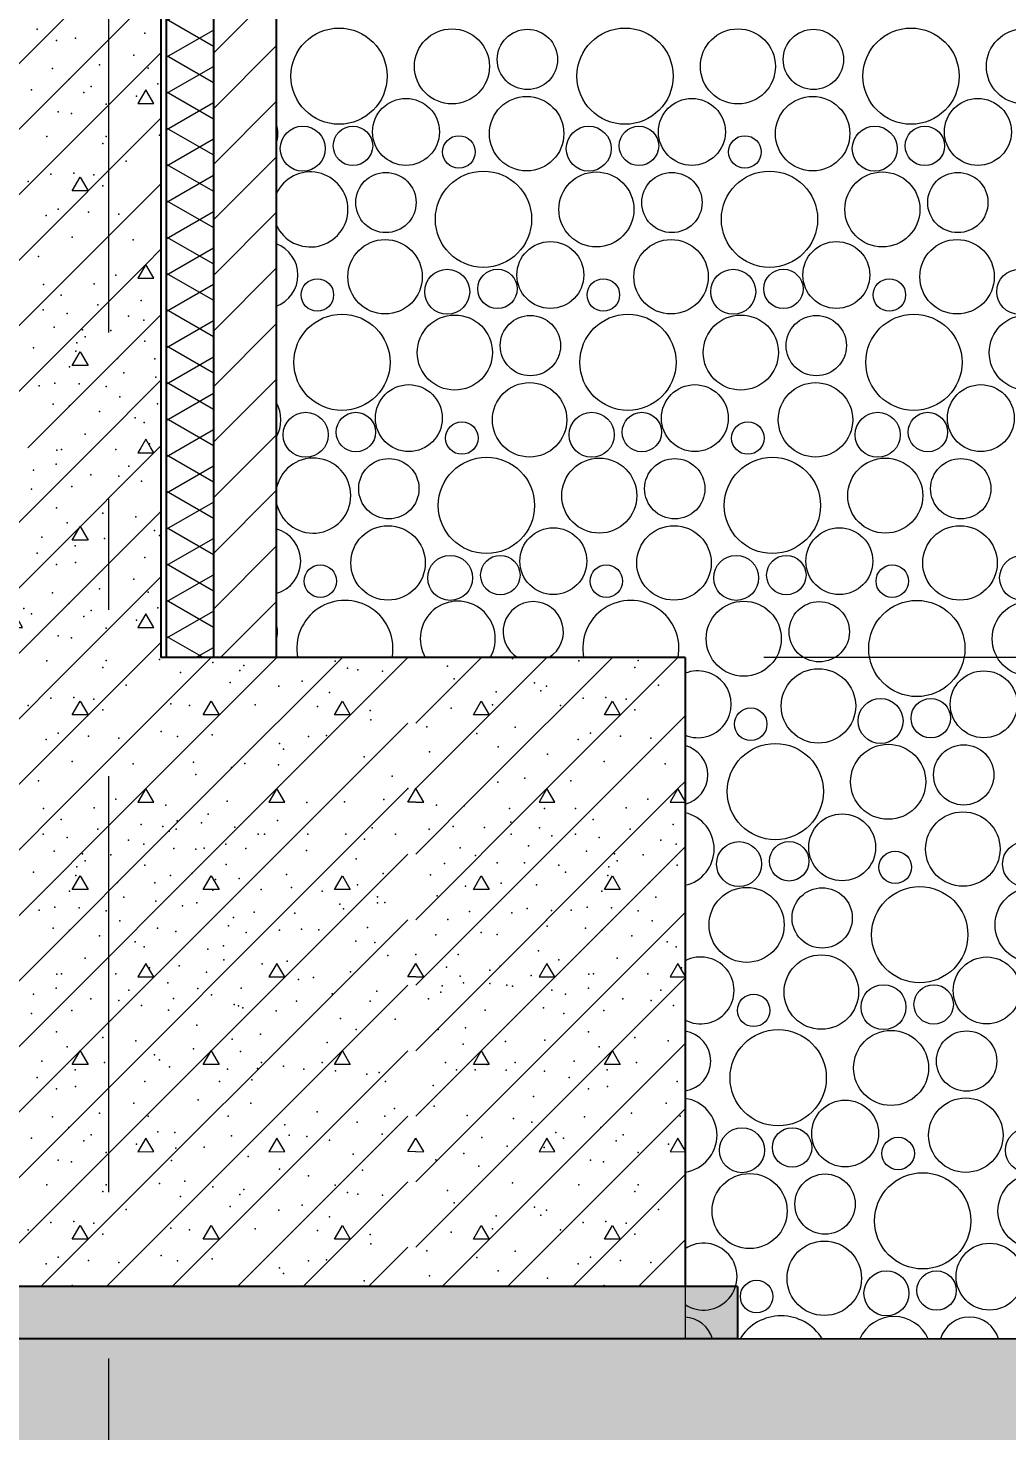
# Model space of a CAD drawing. Header units: millimetres. Extents: x 18162 to 7085488, y 72188 to 247925.
# Drawn here: x 4273960 to 4275827, y 98527 to 101204 of the extents above; entities that cross this region are included whole.
import ezdxf
from ezdxf.enums import TextEntityAlignment as Align

# ---------------------------------------------------------------- set-up
doc = ezdxf.new("R2010")
doc.units = ezdxf.units.MM
doc.header["$MEASUREMENT"] = 0
doc.linetypes.add('Double Dashed', pattern=[1093.611073, 529.166651, -211.666656, 141.111112, -211.666656])
for name, color, linetype in [('Drawing & Figure', 7, 'Continuous'), ('Structural - Bearing', 7, 'Continuous'), ('Structural - Grid', 7, 'Continuous')]:
    doc.layers.add(name, color=color, linetype=linetype)
doc.styles.add('GENERATED_STYLE_3', font='', dxfattribs={"width": 0.8})
doc.styles.get('GENERATED_STYLE_3').set_extended_font_data('ISOCPEUR MON')
doc.dimstyles.new('GENERATED_STYLE__12', dxfattribs={"dimtxt": 330.000007, "dimasz": 171, "dimexe": 0.18, "dimexo": 150, "dimgap": 0, "dimtad": 1, "dimdec": 0, "dimzin": 0, "dimdsep": 46, "dimtxsty": 'GENERATED_STYLE_3', "dimblk": 'ARROWHEAD_2', "dimblk1": 'ARROWHEAD_2', "dimblk2": 'ARROWHEAD_2', "dimcen": 0.09, "dimclrd": 13, "dimclre": 13, "dimclrt": 13, "dimadec": 0, "dimazin": 0, "dimtfac": 1, "dimtdec": 4, "dimtmove": 0, "dimatfit": 3, "dimfxl": 1, "dimtolj": 1, "dimtzin": 0, "dimarcsym": 0})

# ---------------------------------------------------------------- blocks, each defined once
blk = doc.blocks.new('*X1256', base_point=(4294986.6, 104752.7))
at = {"layer": 'Structural - Bearing', "color": 7, "linetype": 'Continuous', "lineweight": 9}
for p, q in [((4273913.1, 100106.7), (4274009.1, 100202.7)), ((4273934.1, 100002.7), (4274134.1, 100202.7)), ((4274059.1, 100002.7), (4274213.1, 100156.7)), ((4273934.1, 100086), (4273919.1, 100059.9)), ((4273949.2, 100060), (4273934.1, 100086)), ((4274184.1, 100086), (4274169.1, 100059.9)), ((4274199.2, 100060), (4274184.1, 100086)), ((4273919.1, 100059.9), (4273949.2, 100060)), ((4274169.1, 100059.9), (4274199.2, 100060)), ((4274184.1, 100002.7), (4274213.1, 100031.7))]:
    blk.add_line(p, q, dxfattribs=at)
for p in [(4273977, 100201.7), (4274182.5, 100193.9), (4274013.5, 100180.1), (4274050, 100184.4), (4274095.9, 100133.7), (4274161.6, 100152.2), (4274006, 100126.4), (4274188.7, 100127.5), (4273951.3, 100096.4), (4273966, 100085.9), (4274037.2, 100105.9), (4274066.2, 100080.9), (4274079.7, 100092.4), (4274207.2, 100097.6), (4273929.2, 100067.8), (4274108.3, 100058.7), (4274166.3, 100074.1), (4274017.1, 100044), (4274042.5, 100040.6)]:
    blk.add_point(p, dxfattribs=at)
blk = doc.blocks.new('*X1257', base_point=(4294986.6, 104752.7))
at = {"layer": 'Structural - Bearing', "color": 7, "linetype": 'Continuous', "lineweight": 9}
for p, q in [((4273913.1, 101106.7), (4274213.1, 101406.7)), ((4273913.1, 100981.7), (4274213.1, 101281.7)), ((4273913.1, 100856.7), (4274213.1, 101156.7)), ((4274184.1, 101086), (4274169.1, 101060)), ((4274199.2, 101060), (4274184.1, 101086)), ((4274169.1, 101060), (4274199.2, 101060)), ((4273934.1, 100752.6), (4274213.1, 101031.7)), ((4274043.9, 100893.3), (4274059.1, 100919.3)), ((4274059.1, 100919.3), (4274074, 100893.3)), ((4274074, 100893.3), (4274043.9, 100893.3)), ((4274059.1, 100752.6), (4274213.1, 100906.7)), ((4274184.1, 100752.6), (4274213.1, 100781.7)), ((4273913.1, 100481.7), (4274184.1, 100752.6)), ((4273913.1, 100606.7), (4274059.1, 100752.6)), ((4274184.1, 100752.6), (4274169.1, 100726.6)), ((4274199.2, 100726.6), (4274184.1, 100752.6)), ((4274169.1, 100726.6), (4274199.2, 100726.6)), ((4273959.1, 100402.7), (4274213.1, 100656.7)), ((4274043.9, 100560), (4274059.1, 100586)), ((4274059.1, 100586), (4274074, 100559.9)), ((4274074, 100559.9), (4274043.9, 100560)), ((4274084.1, 100402.7), (4274213.1, 100531.7)), ((4274184.1, 100419.3), (4274174.6, 100402.7)), ((4274193.7, 100402.7), (4274184.1, 100419.3)), ((4274209.1, 100402.7), (4274213.1, 100406.7))]:
    blk.add_line(p, q, dxfattribs=at)
for p in [(4273977, 101201.7), (4274013.5, 101180.1), (4274050, 101184.4), (4274182.5, 101194), (4274161.6, 101152.2), (4274006, 101126.4), (4274095.9, 101133.7), (4274188.7, 101127.5), (4274037.2, 101105.9), (4274207.2, 101097.6), (4273966, 101085.9), (4274066.2, 101080.9), (4274079.7, 101092.4), (4274166.3, 101074.1), (4274017.1, 101044), (4274108.3, 101058.7), (4274042.5, 101040.6), (4273995.3, 100996.6), (4274108.3, 100996.9), (4274210.3, 100999.2), (4274102.1, 100983.8), (4274147, 100949.8), (4273960, 100911.2), (4274003.2, 100925.1), (4274046.8, 100926.8), (4274085.1, 100923.5), (4274101.9, 100902.9), (4274017.3, 100858.4), (4273994, 100846.3), (4274074.8, 100852.7), (4274132.7, 100848.8), (4274043.4, 100804.5), (4274160, 100799.9), (4273979.5, 100767.7), (4274126.8, 100732.5), (4273989, 100714.5), (4274085.6, 100715.8), (4274022.5, 100693.9), (4274092.9, 100675.5), (4274175.1, 100684.2), (4273988.5, 100665.9), (4274034, 100659.1), (4274151.4, 100654.3), (4274180.7, 100646.6), (4274009.6, 100633.4), (4274063.5, 100628.2), (4274117.6, 100626.6), (4273969.8, 100593.4), (4274052.7, 100603.4), (4274068.6, 100614.6), (4274182.5, 100606.5), (4274050.8, 100587), (4274130, 100573.5), (4274201.5, 100572.8), (4274038.8, 100557.1), (4274142.2, 100545.8), (4274203.2, 100537.7), (4273980.8, 100521), (4274010.9, 100526.5), (4274057.2, 100525.2), (4274108.3, 100519.7), (4274007.7, 100486.4), (4274038.8, 100482.9), (4274134.9, 100500.2), (4274206.6, 100486.6), (4274096.1, 100472), (4274163.7, 100460.2), (4274068.3, 100429.1), (4274180.9, 100451.1), (4274191.1, 100410.6)]:
    blk.add_point(p, dxfattribs=at)
blk = doc.blocks.new('*X1456', base_point=(4294986.6, 104752.7))
at = {"layer": 'Structural - Bearing', "color": 7, "linetype": 'Continuous', "lineweight": 9}
for p, q in [((4273809.1, 99752.6), (4274059.1, 100002.7)), ((4273934.1, 99752.6), (4274184.1, 100002.7)), ((4274059.1, 99752.6), (4274309.1, 100002.7)), ((4274184.1, 99752.6), (4274434.1, 100002.7)), ((4274309.1, 99752.6), (4274559.1, 100002.7)), ((4274434.1, 99752.6), (4274684.1, 100002.6)), ((4274699.2, 99877.6), (4274824.3, 100002.7)), ((4274699.2, 100002.6), (4274699.3, 100002.7)), ((4274699.2, 99752.6), (4274949.3, 100002.7)), ((4274824.2, 99752.6), (4275074.3, 100002.7)), ((4274949.2, 99752.6), (4275199.3, 100002.7)), ((4274043.9, 99893.3), (4274059.1, 99919.3)), ((4274059.1, 99919.3), (4274074, 99893.3)), ((4274293.9, 99893.3), (4274309.1, 99919.3)), ((4274309.1, 99919.3), (4274324, 99893.3)), ((4274543.9, 99893.3), (4274559.1, 99919.3)), ((4274559.1, 99919.3), (4274574, 99893.3)), ((4274809.1, 99893.3), (4274824.2, 99919.3)), ((4274824.2, 99919.3), (4274839.1, 99893.3)), ((4275059.1, 99893.3), (4275074.2, 99919.3)), ((4275074.2, 99919.3), (4275089.1, 99893.3)), ((4274074, 99893.3), (4274043.9, 99893.3)), ((4274324, 99893.3), (4274293.9, 99893.3)), ((4274574, 99893.3), (4274543.9, 99893.3)), ((4274839.1, 99893.3), (4274809.1, 99893.3)), ((4275089.1, 99893.3), (4275059.1, 99893.3)), ((4274559.1, 99752.6), (4274684.1, 99877.6)), ((4275074.2, 99752.6), (4275213.1, 99891.5)), ((4275199.2, 99752.6), (4275213.1, 99766.5)), ((4273684.1, 98877.6), (4274559.1, 99752.6)), ((4273684.1, 99002.6), (4274434.1, 99752.6)), ((4273684.1, 99127.6), (4274309.1, 99752.6)), ((4273684.1, 99252.6), (4274184.1, 99752.6)), ((4273684.1, 99377.6), (4274059.1, 99752.6)), ((4273734.2, 98802.7), (4274684.1, 99752.6)), ((4274184.1, 99752.6), (4274169.1, 99726.6)), ((4274199.2, 99726.6), (4274184.1, 99752.6)), ((4274434.1, 99752.6), (4274419.1, 99726.6)), ((4274449.2, 99726.6), (4274434.1, 99752.6)), ((4274684.1, 99726.6), (4274699.2, 99752.6)), ((4274699.2, 99627.6), (4274824.2, 99752.6)), ((4274699.2, 99252.6), (4275199.2, 99752.6)), ((4274699.2, 99377.6), (4275074.2, 99752.6)), ((4274699.2, 99502.6), (4274949.2, 99752.6)), ((4274714.3, 99726.6), (4274699.2, 99752.6)), ((4274949.2, 99752.6), (4274934.3, 99726.6)), ((4274964.3, 99726.6), (4274949.2, 99752.6)), ((4275199.2, 99752.6), (4275184.3, 99726.6)), ((4275213.1, 99728.7), (4275199.2, 99752.6)), ((4274169.1, 99726.6), (4274199.2, 99726.6)), ((4274419.1, 99726.6), (4274449.2, 99726.6)), ((4274699.2, 99726.6), (4274684.1, 99726.6)), ((4274699.2, 99726.6), (4274714.3, 99726.6)), ((4274934.3, 99726.6), (4274964.3, 99726.6)), ((4275184.3, 99726.6), (4275213.1, 99726.6)), ((4273859.2, 98802.7), (4274684.1, 99627.6)), ((4274699.2, 99127.6), (4275213.1, 99641.5)), ((4274043.9, 99560), (4274059.1, 99586)), ((4274059.1, 99586), (4274074, 99559.9)), ((4274293.9, 99560), (4274309.1, 99586)), ((4274309.1, 99586), (4274324, 99559.9)), ((4274543.9, 99560), (4274559.1, 99586)), ((4274559.1, 99586), (4274574, 99559.9)), ((4274809.1, 99560), (4274824.2, 99586)), ((4274824.2, 99586), (4274839.1, 99559.9)), ((4275059.1, 99560), (4275074.2, 99586)), ((4275074.2, 99586), (4275089.1, 99559.9)), ((4274074, 99559.9), (4274043.9, 99560)), ((4274324, 99559.9), (4274293.9, 99560)), ((4274574, 99559.9), (4274543.9, 99560)), ((4274839.1, 99559.9), (4274809.1, 99560)), ((4275089.1, 99559.9), (4275059.1, 99560)), ((4273984.2, 98802.7), (4274684.1, 99502.6)), ((4274699.2, 99002.6), (4275213.1, 99516.5)), ((4274184.1, 99419.3), (4274169.1, 99393.3)), ((4274199.2, 99393.3), (4274184.1, 99419.3)), ((4274434.1, 99419.3), (4274419.1, 99393.3)), ((4274449.2, 99393.3), (4274434.1, 99419.3)), ((4274684.1, 99393.3), (4274699.2, 99419.3)), ((4274714.3, 99393.3), (4274699.2, 99419.3)), ((4274949.2, 99419.3), (4274934.3, 99393.3)), ((4274964.3, 99393.3), (4274949.2, 99419.3)), ((4275199.2, 99419.3), (4275184.3, 99393.3)), ((4275213.1, 99395.4), (4275199.2, 99419.3)), ((4274169.1, 99393.3), (4274199.2, 99393.3)), ((4274419.1, 99393.3), (4274449.2, 99393.3)), ((4274699.2, 99393.3), (4274684.1, 99393.3)), ((4274699.2, 99393.3), (4274714.3, 99393.3)), ((4274699.2, 98877.6), (4275213.1, 99391.5)), ((4274934.3, 99393.3), (4274964.3, 99393.3)), ((4275184.3, 99393.3), (4275213.1, 99393.3)), ((4274109.2, 98802.7), (4274684.1, 99377.6)), ((4274043.9, 99226.6), (4274059.1, 99252.6)), ((4274059.1, 99252.6), (4274074, 99226.6)), ((4274234.2, 98802.7), (4274684.1, 99252.6)), ((4274293.9, 99226.6), (4274309.1, 99252.6)), ((4274309.1, 99252.6), (4274324, 99226.6)), ((4274543.9, 99226.6), (4274559.1, 99252.6)), ((4274559.1, 99252.6), (4274574, 99226.6)), ((4274749.3, 98802.7), (4275213.1, 99266.5)), ((4274809.1, 99226.6), (4274824.2, 99252.6)), ((4274824.2, 99252.6), (4274839.1, 99226.6)), ((4275059.1, 99226.6), (4275074.2, 99252.6)), ((4275074.2, 99252.6), (4275089.1, 99226.6)), ((4274074, 99226.6), (4274043.9, 99226.6)), ((4274324, 99226.6), (4274293.9, 99226.6)), ((4274574, 99226.6), (4274543.9, 99226.6)), ((4274839.1, 99226.6), (4274809.1, 99226.6)), ((4275089.1, 99226.6), (4275059.1, 99226.6)), ((4274359.2, 98802.7), (4274684.1, 99127.6)), ((4274874.3, 98802.7), (4275213.1, 99141.5)), ((4274184.1, 99086), (4274169.1, 99059.9)), ((4274199.2, 99060), (4274184.1, 99086)), ((4274434.1, 99086), (4274419.1, 99059.9)), ((4274449.2, 99060), (4274434.1, 99086)), ((4274684.1, 99060), (4274699.2, 99086)), ((4274714.3, 99060), (4274699.2, 99086)), ((4274949.2, 99086), (4274934.3, 99059.9)), ((4274964.3, 99060), (4274949.2, 99086)), ((4275199.2, 99086), (4275184.3, 99059.9)), ((4275213.1, 99062), (4275199.2, 99086)), ((4274169.1, 99059.9), (4274199.2, 99060)), ((4274419.1, 99059.9), (4274449.2, 99060)), ((4274699.2, 99059.9), (4274684.1, 99060)), ((4274699.2, 99059.9), (4274714.3, 99060)), ((4274934.3, 99059.9), (4274964.3, 99060)), ((4275184.3, 99059.9), (4275213.1, 99060)), ((4274999.3, 98802.7), (4275213.1, 99016.5)), ((4274484.2, 98802.7), (4274684.1, 99002.6)), ((4274043.9, 98893.3), (4274059.1, 98919.3)), ((4274059.1, 98919.3), (4274074, 98893.3)), ((4274293.9, 98893.3), (4274309.1, 98919.3)), ((4274309.1, 98919.3), (4274324, 98893.3)), ((4274543.9, 98893.3), (4274559.1, 98919.3)), ((4274559.1, 98919.3), (4274574, 98893.3)), ((4274809.1, 98893.3), (4274824.2, 98919.3)), ((4274824.2, 98919.3), (4274839.1, 98893.3)), ((4275059.1, 98893.3), (4275074.2, 98919.3)), ((4275074.2, 98919.3), (4275089.1, 98893.3)), ((4274074, 98893.3), (4274043.9, 98893.3)), ((4274324, 98893.3), (4274293.9, 98893.3)), ((4274574, 98893.3), (4274543.9, 98893.3)), ((4274609.2, 98802.7), (4274684.1, 98877.6)), ((4274839.1, 98893.3), (4274809.1, 98893.3)), ((4275089.1, 98893.3), (4275059.1, 98893.3)), ((4275124.3, 98802.7), (4275213.1, 98891.5))]:
    blk.add_line(p, q, dxfattribs=at)
for p in [(4274883.7, 100000.9), (4273995.3, 99996.6), (4274102.1, 99983.8), (4274108.3, 99996.9), (4274210.3, 99999.2), (4274250.5, 99974.5), (4274312.3, 99993), (4274363.4, 99978.1), (4274371.1, 99987.8), (4274545.6, 99996.1), (4274568.8, 99982.2), (4274588.9, 99979.1), (4274635.8, 99976.9), (4274760, 99986.2), (4275010.4, 99996.6), (4275117.3, 99983.8), (4275123.4, 99996.9), (4274147, 99949.8), (4274345.4, 99955.4), (4274437.7, 99948.3), (4274482.5, 99957.9), (4274772.7, 99962.1), (4274925.6, 99954.4), (4274948.8, 99948.2), (4275162.1, 99949.8), (4274003.2, 99925), (4274046.8, 99926.8), (4274085.1, 99923.5), (4274534.8, 99935.9), (4274852.6, 99937.5), (4274938, 99939), (4275018.4, 99925), (4275061.9, 99926.8), (4275100.3, 99923.5), (4273960, 99911.1), (4274101.9, 99902.9), (4274231.9, 99914.2), (4274267.5, 99911.1), (4274392.7, 99912.7), (4274511.6, 99909.6), (4274612.1, 99901.9), (4274766.5, 99906.4), (4274845.3, 99912.7), (4274975.1, 99911.1), (4275117, 99902.9), (4274613.3, 99884), (4274720.4, 99870.7), (4274889.1, 99869.9), (4273994, 99846.2), (4274017.3, 99858.4), (4274074.8, 99852.6), (4274132.7, 99848.8), (4274213.4, 99861.7), (4274244.8, 99852), (4274244.8, 99852), (4274310.8, 99855.5), (4274494.8, 99852), (4274528.6, 99854), (4274815.7, 99857.8), (4275009.1, 99846.2), (4275032.4, 99858.4), (4275089.9, 99852.6), (4275147.8, 99848.8), (4274439, 99838.5), (4274446.7, 99827.7), (4274600.5, 99813.5), (4274725.5, 99823), (4274856.2, 99832.7), (4274950.3, 99818.4), (4274043.4, 99804.5), (4274160, 99799.9), (4274275.2, 99803), (4274347.7, 99792.7), (4274373.2, 99800.7), (4274437.5, 99798.3), (4275058.5, 99804.5), (4275175.2, 99799.9), (4273979.5, 99767.6), (4274279.9, 99779.8), (4274653.9, 99776.2), (4274855.6, 99765.1), (4274907.1, 99772.8), (4274994.7, 99767.6), (4274126.8, 99732.5), (4274684.1, 99752.6), (4274684.1, 99752.6), (4274684.1, 99752.6), (4274699.2, 99752.6), (4274699.2, 99752.6), (4274699.2, 99752.6), (4275141.9, 99732.5), (4273989, 99714.5), (4274085.6, 99715.8), (4274222.1, 99720.9), (4274339.3, 99728.6), (4274491.3, 99726), (4274563.4, 99727.2), (4274638.4, 99731.7), (4274738.8, 99720.9), (4274791.4, 99719.8), (4274877.9, 99714.5), (4274944.9, 99714.5), (4275004.1, 99714.5), (4275100.7, 99715.8), (4274022.5, 99693.9), (4274175.1, 99684.1), (4274216.5, 99680.7), (4274244.3, 99691.5), (4274290.3, 99687.4), (4274303.2, 99704.2), (4274354.3, 99679.4), (4274435.3, 99692), (4274770.6, 99680.7), (4274830.6, 99678.7), (4274880.8, 99688.4), (4275037.6, 99693.9), (4275190.2, 99684.1), (4273988.5, 99665.9), (4274034, 99659.1), (4274092.9, 99675.5), (4274151.4, 99654.3), (4274228.9, 99671.4), (4274242.2, 99675.5), (4274398.6, 99665.9), (4274410.6, 99666), (4274493.3, 99665.9), (4274565.5, 99665.9), (4274601.3, 99656), (4274615.7, 99678.1), (4274660.5, 99665.8), (4274724.8, 99675.5), (4274881.3, 99665.9), (4274935, 99677.6), (4274958.7, 99662.6), (4275003.7, 99665.9), (4275049.2, 99659.1), (4275108, 99675.5), (4275166.5, 99654.3), (4274009.6, 99633.4), (4274063.5, 99628.2), (4274117.6, 99626.6), (4274180.7, 99646.6), (4274237.5, 99638.5), (4274279.9, 99637.4), (4274295.3, 99639), (4274337, 99646.7), (4274375.3, 99638.5), (4274490.8, 99634.3), (4274783.9, 99639.8), (4274813.1, 99625.3), (4274914, 99643.7), (4275024.7, 99633.4), (4275078.6, 99628.2), (4275132.7, 99626.6), (4275195.9, 99646.6), (4274052.7, 99603.4), (4274068.6, 99614.6), (4274182.5, 99606.5), (4274337.7, 99608.2), (4274585.8, 99618.9), (4274754.3, 99609.8), (4274854.6, 99611.2), (4274906.3, 99610.8), (4274972, 99606.9), (4275067.8, 99603.4), (4275083.7, 99614.6), (4275197.6, 99606.5), (4273969.8, 99593.4), (4274050.8, 99587), (4274130, 99573.5), (4274201.5, 99572.8), (4274231.1, 99587), (4274272.3, 99590.8), (4274317.4, 99579.3), (4274362.5, 99581.2), (4274452.4, 99588.9), (4274636.7, 99590.9), (4274727.2, 99588.3), (4274861.8, 99572.2), (4274984.9, 99593.4), (4275065.9, 99587), (4275145.1, 99573.5), (4274038.8, 99557.1), (4274142.2, 99545.8), (4274312.2, 99558.7), (4274404.1, 99559.9), (4274462.1, 99564.2), (4274520.4, 99556.9), (4274587.8, 99569), (4274626, 99546.2), (4274740.2, 99547.8), (4274794.2, 99566.4), (4274929.4, 99569), (4275053.9, 99557.1), (4275157.3, 99545.8), (4273980.8, 99521), (4274010.9, 99526.5), (4274057.2, 99525.2), (4274108.3, 99519.7), (4274203.2, 99537.7), (4274253.9, 99528.8), (4274281.5, 99534.9), (4274554.3, 99532.3), (4274561.1, 99523.1), (4274626.1, 99534.5), (4274639.9, 99535.4), (4274801.7, 99518.5), (4274911.4, 99523.9), (4274958.1, 99520), (4274995.9, 99521), (4275026, 99526.5), (4275072.3, 99525.2), (4275123.4, 99519.7), (4274134.9, 99500.2), (4274351.7, 99506.8), (4274391.1, 99516.9), (4274468.4, 99515.3), (4274760.3, 99503), (4274882.6, 99515.8), (4274948.8, 99501.4), (4275150, 99500.2), (4274007.7, 99486.4), (4274038.8, 99482.9), (4274096.1, 99471.9), (4274206.6, 99486.5), (4274241.6, 99480), (4274341.7, 99490.6), (4274375.7, 99478.3), (4274439.3, 99482.3), (4274481.4, 99484.8), (4274514, 99483.2), (4274514, 99483.2), (4274607.1, 99487.8), (4274737.6, 99473.6), (4274823.7, 99478.3), (4274854.3, 99474.6), (4274949.6, 99490.1), (4275022.8, 99486.4), (4275053.9, 99482.9), (4275111.3, 99471.9), (4274163.7, 99460.1), (4274180.9, 99451.1), (4274302.2, 99446.2), (4274332.2, 99452.6), (4274584.8, 99461.7), (4274621.2, 99459.3), (4274933.1, 99443), (4275178.9, 99460.1), (4275196, 99451.1), (4274068.3, 99429.1), (4274247.8, 99414.4), (4274332.8, 99426), (4274406.2, 99418.3), (4274453.9, 99423.4), (4274646.2, 99434.4), (4274699.2, 99436.3), (4274758.1, 99411.9), (4274780, 99436.3), (4274860.4, 99413.9), (4274971.9, 99426), (4275083.4, 99429.1), (4274014.3, 99398.6), (4274023.3, 99399.4), (4274126.9, 99399.4), (4274191.1, 99410.6), (4274299.9, 99402.5), (4274475.7, 99388.7), (4274504.1, 99392.5), (4274574.9, 99403.1), (4274783.9, 99395.1), (4274840.2, 99406.3), (4274919.1, 99396.4), (4275029.4, 99398.6), (4275038.5, 99399.4), (4275142, 99399.4), (4275206.3, 99410.6), (4273969.8, 99360.3), (4274013.4, 99371.9), (4274151.9, 99367.8), (4274225.9, 99382.2), (4274283.3, 99371), (4274309.6, 99359.1), (4274366.3, 99371.9), (4274539.6, 99361.4), (4274624.7, 99366.4), (4274747.3, 99364.6), (4274749.5, 99376.3), (4274790.3, 99382.2), (4274840.2, 99380.7), (4274873.1, 99377.8), (4274883.9, 99375.5), (4274958.7, 99367.8), (4274984.9, 99360.3), (4275028.6, 99371.9), (4275167, 99367.8), (4274079, 99351.5), (4274133, 99348.4), (4274175.8, 99339.1), (4274237.1, 99352.3), (4274352.5, 99340.7), (4274360.7, 99338.1), (4274369.5, 99334.5), (4274471.5, 99347.1), (4274612.1, 99346.9), (4274723.4, 99351.3), (4274942.6, 99334.5), (4275094.1, 99351.5), (4275148.2, 99348.4), (4275190.9, 99339.1), (4273966.3, 99323.9), (4274042.9, 99329.4), (4274227.3, 99329.9), (4274432.8, 99328.4), (4274555.4, 99314.2), (4274660, 99312.9), (4274831.4, 99329.9), (4274981.4, 99323.9), (4275058.1, 99329.4), (4274013.5, 99288.4), (4274102, 99278), (4274281.8, 99301.3), (4274403, 99284.1), (4274585.8, 99292.8), (4274741.8, 99292.8), (4274794.2, 99296), (4275028.6, 99288.4), (4275117.2, 99278), (4274034, 99259.9), (4274165.4, 99271.5), (4274274.9, 99256), (4274349.2, 99274.5), (4274364.8, 99251.1), (4274530.2, 99268.1), (4274789.7, 99265), (4274870.2, 99270.2), (4274945.7, 99272.7), (4275049.2, 99259.9), (4275180.5, 99271.5), (4273986, 99232.5), (4274105.2, 99230.1), (4274200.7, 99244.9), (4274210.5, 99235.4), (4274405, 99230.1), (4274520.9, 99230.1), (4274755.7, 99230.1), (4274835.4, 99226.4), (4274888.6, 99230.1), (4275001.1, 99232.5), (4275120.4, 99230.1), (4273977, 99201.6), (4274049.5, 99216.1), (4274229.2, 99221.9), (4274340.1, 99217.1), (4274386.5, 99197), (4274397.3, 99218.6), (4274447.1, 99222.8), (4274485.4, 99217.1), (4274546, 99214), (4274605.9, 99207.8), (4274629.3, 99210.8), (4274777, 99215.8), (4274812.2, 99216.1), (4274871.6, 99215.6), (4274944.9, 99213.5), (4274992.1, 99201.6), (4275064.6, 99216.1), (4274013.5, 99180.1), (4274050, 99184.3), (4274182.5, 99193.9), (4274324.7, 99194), (4274641.5, 99193.9), (4274732.5, 99186.2), (4275028.6, 99180.1), (4275065.1, 99184.3), (4275197.6, 99193.9), (4274161.6, 99152.2), (4274283.9, 99158.6), (4274384.8, 99152.2), (4274734.4, 99146.7), (4274923.5, 99165), (4275176.7, 99152.2), (4274006, 99126.4), (4274095.9, 99133.7), (4274188.7, 99127.5), (4274341.3, 99127.4), (4274511.4, 99136.1), (4274587.3, 99116.2), (4274639.9, 99127.5), (4274658.6, 99142.4), (4274797.4, 99129), (4274885.6, 99123.4), (4274920.5, 99116.2), (4275021.1, 99126.4), (4275111, 99133.7), (4275203.8, 99127.5), (4274037.2, 99105.8), (4274079.7, 99092.4), (4274207.2, 99097.6), (4274239.7, 99096.6), (4274347.8, 99090.4), (4274449.4, 99111), (4274457.7, 99091.2), (4274635, 99093.4), (4274966.4, 99096.3), (4275052.4, 99105.8), (4275094.9, 99092.4), (4273966, 99085.9), (4274066.2, 99080.9), (4274166.3, 99074.1), (4274241.7, 99066.7), (4274295.3, 99068.7), (4274491.6, 99088.8), (4274534.6, 99081.8), (4274825.2, 99087.3), (4274873.6, 99070.3), (4274944.3, 99067.8), (4274981.2, 99085.9), (4275081.4, 99080.9), (4275181.4, 99074.1), (4274017.1, 99043.9), (4274042.5, 99040.5), (4274108.3, 99058.7), (4274233.2, 99043.2), (4274379.4, 99050.6), (4274580, 99055.1), (4274580, 99055.1), (4274737.6, 99044.2), (4274791.2, 99056.4), (4275032.3, 99043.9), (4275057.6, 99040.5), (4275123.4, 99058.7), (4274439.5, 99026.6), (4274494.3, 99013.7), (4274597.3, 99025), (4274819.4, 99032), (4273995.3, 98996.5), (4274102.1, 98983.8), (4274108.3, 98996.8), (4274210.3, 98999.2), (4274258.8, 99003.7), (4274312.3, 98993), (4274371.1, 98987.7), (4274545.6, 98996.1), (4274760, 98986.2), (4274883.7, 99000.8), (4275010.4, 98996.5), (4275117.3, 98983.8), (4275123.4, 98996.8), (4274250.5, 98974.5), (4274363.4, 98978.1), (4274482.5, 98957.9), (4274568.8, 98982.2), (4274588.9, 98979.1), (4274635.8, 98976.9), (4274772.7, 98962.1), (4274147, 98949.8), (4274345.4, 98955.4), (4274437.7, 98948.3), (4274534.8, 98935.9), (4274852.6, 98937.5), (4274925.6, 98954.4), (4274938, 98938.9), (4274948.8, 98948.2), (4275162.1, 98949.8), (4273960, 98911.1), (4274003.2, 98925), (4274046.8, 98926.8), (4274085.1, 98923.5), (4274101.9, 98902.8), (4274231.9, 98914.2), (4274267.5, 98911.1), (4274392.7, 98912.7), (4274511.6, 98909.6), (4274766.5, 98906.4), (4274845.3, 98912.7), (4274975.1, 98911.1), (4275018.4, 98925), (4275061.9, 98926.8), (4275100.3, 98923.5), (4275117, 98902.8), (4274612.1, 98901.9), (4274613.3, 98884), (4274017.3, 98858.4), (4274074.8, 98852.6), (4274132.7, 98848.7), (4274213.4, 98861.7), (4274244.8, 98851.9), (4274244.8, 98851.9), (4274310.8, 98855.5), (4274494.8, 98851.9), (4274528.6, 98853.9), (4274720.4, 98870.6), (4274815.7, 98857.8), (4274889.1, 98869.9), (4275032.4, 98858.4), (4275089.9, 98852.6), (4275147.8, 98848.7), (4273994, 98846.2), (4274439, 98838.5), (4274446.7, 98827.7), (4274725.5, 98823), (4274856.2, 98832.7), (4275009.1, 98846.2), (4274043.4, 98804.5), (4274275.2, 98803), (4274600.5, 98813.5), (4274950.3, 98818.4), (4275058.5, 98804.5)]:
    blk.add_point(p, dxfattribs=at)
blk = doc.blocks.new('*X1496', base_point=(4294986.6, 104752.7))
at = {"layer": 'Structural - Bearing', "color": 7, "linetype": 'Continuous', "lineweight": 9}
for p, q in [((4273884.1, 100202.7), (4274084.1, 100402.7)), ((4274009.1, 100202.7), (4274209.1, 100402.7)), ((4274174.6, 100402.7), (4274169.1, 100393.3)), ((4274199.2, 100393.3), (4274193.7, 100402.7)), ((4274169.1, 100393.3), (4274199.2, 100393.3)), ((4274134.1, 100202.7), (4274213.1, 100281.7)), ((4274043.9, 100226.6), (4274059.1, 100252.6)), ((4274059.1, 100252.6), (4274074, 100226.6)), ((4274074, 100226.6), (4274043.9, 100226.6))]:
    blk.add_line(p, q, dxfattribs=at)
for p in [(4274014.3, 100398.6), (4274023.3, 100399.5), (4274126.9, 100399.5), (4273969.8, 100360.4), (4274013.4, 100372), (4274079, 100351.6), (4274133, 100348.5), (4274151.9, 100367.9), (4273966.3, 100323.9), (4274042.9, 100329.4), (4274175.8, 100339.1), (4274013.5, 100288.5), (4274102, 100278.1), (4274165.4, 100271.5), (4274034, 100259.9), (4274200.7, 100244.9), (4273986, 100232.5), (4274049.5, 100216.1), (4274105.2, 100230.1), (4274210.5, 100235.4)]:
    blk.add_point(p, dxfattribs=at)
blk = doc.blocks.new('Standard grid marker[367]_3', base_point=(4274113.1, 164752.7))
at = {"layer": 'Structural - Grid', "color": 13, "linetype": 'Double Dashed', "lineweight": 13, "ltscale": 1.5}
blk.add_line((4274113.1, 163752.7), (4274113.1, 97752.7), dxfattribs=at)
at = {"layer": 'Structural - Grid', "color": 13, "lineweight": 13, "style": 'GENERATED_STYLE_3'}
blk.add_attdef('AC_MarkerText_1', text='', height=375, rotation=360, dxfattribs=at).set_placement((4274113.1, 96490.2), align=Align.TOP_CENTER)
blk = doc.blocks.new('*X1517', base_point=(4294986.6, 104752.7))
at = {"color": 254, "linetype": 'Continuous', "lineweight": 13}
for centre, radius in [((4274552.8, 101112), 91.8), ((4274768.2, 101130.6), 71.6), ((4274912.2, 101143.9), 57.5), ((4275098.4, 101112), 91.8), ((4275313.7, 101130.6), 71.6), ((4275457.8, 101143.9), 57.5), ((4275644, 101112), 91.8), ((4275859.3, 101130.6), 71.6), ((4274910.7, 101002.3), 71), ((4275456.3, 101002.3), 71), ((4274680.5, 101005.6), 63.8), ((4275226, 101005.6), 63.8), ((4275771.6, 101005.6), 63.8), ((4274579.4, 100979), 37.6), ((4275125, 100979), 37.6), ((4275670.5, 100979), 37.6), ((4274483.7, 100973.7), 42.9), ((4274781.5, 100967.4), 31), ((4275029.2, 100973.7), 42.9), ((4275327.1, 100967.4), 31), ((4275574.8, 100973.7), 42.9), ((4274642.2, 100870.9), 57.5), ((4274828.4, 100839), 91.8), ((4275043.7, 100857.7), 71.6), ((4275187.8, 100870.9), 57.5), ((4275374, 100839), 91.8), ((4275589.3, 100857.7), 71.6), ((4275733.3, 100870.9), 57.5), ((4274640.7, 100729.3), 71), ((4274956, 100732.6), 63.8), ((4275186.3, 100729.3), 71), ((4275501.6, 100732.6), 63.8), ((4275731.8, 100729.3), 71), ((4274511.5, 100694.5), 31), ((4274759.2, 100700.7), 42.9), ((4274855, 100706), 37.6), ((4275057.1, 100694.5), 31), ((4275304.8, 100700.7), 42.9), ((4275400.5, 100706), 37.6), ((4275602.7, 100694.5), 31), ((4275850.4, 100700.7), 42.9), ((4274558.4, 100566), 91.8), ((4274773.7, 100584.7), 71.6), ((4274917.8, 100597.9), 57.5), ((4275104, 100566), 91.8), ((4275319.3, 100584.7), 71.6), ((4275463.3, 100597.9), 57.5), ((4275649.5, 100566), 91.8), ((4275864.9, 100584.7), 71.6), ((4274686, 100459.6), 63.8), ((4274916.3, 100456.3), 71), ((4275231.6, 100459.6), 63.8), ((4275461.8, 100456.3), 71), ((4275777.2, 100459.6), 63.8), ((4274489.2, 100427.7), 42.9), ((4274585, 100433), 37.6), ((4275034.8, 100427.7), 42.9), ((4275130.5, 100433), 37.6), ((4275580.4, 100427.7), 42.9), ((4275676.1, 100433), 37.6), ((4274787.1, 100421.5), 31), ((4275332.7, 100421.5), 31), ((4274647.8, 100324.9), 57.5), ((4274834, 100293), 91.8), ((4275049.3, 100311.7), 71.6), ((4275193.3, 100324.9), 57.5), ((4275379.5, 100293), 91.8), ((4275594.9, 100311.7), 71.6), ((4275738.9, 100324.9), 57.5), ((4274646.3, 100183.3), 71), ((4274961.6, 100186.6), 63.8), ((4275191.8, 100183.3), 71), ((4275507.2, 100186.6), 63.8), ((4275737.4, 100183.3), 71), ((4274764.8, 100154.7), 42.9), ((4274860.5, 100160), 37.6), ((4275310.4, 100154.7), 42.9), ((4275406.1, 100160), 37.6), ((4275855.9, 100154.7), 42.9), ((4274517.1, 100148.5), 31), ((4275062.7, 100148.5), 31), ((4275608.2, 100148.5), 31), ((4275324.9, 100038.7), 71.6), ((4275468.9, 100051.9), 57.5), ((4275655.1, 100020), 91.8), ((4275870.4, 100038.7), 71.6), ((4275467.4, 99910.4), 71), ((4275782.7, 99913.6), 63.8), ((4275585.9, 99881.7), 42.9), ((4275681.7, 99887), 37.6), ((4275338.2, 99875.5), 31), ((4275385.1, 99747), 91.8), ((4275600.4, 99765.7), 71.6), ((4275744.5, 99778.9), 57.5), ((4275742.9, 99637.4), 71), ((4275512.7, 99640.6), 63.8), ((4275315.9, 99608.7), 42.9), ((4275411.7, 99614), 37.6), ((4275861.5, 99608.7), 42.9), ((4275613.8, 99602.5), 31), ((4275330.4, 99492.7), 71.6), ((4275474.5, 99505.9), 57.5), ((4275660.6, 99474), 91.8), ((4275876, 99492.7), 71.6), ((4275472.9, 99364.4), 71), ((4275788.3, 99367.6), 63.8), ((4275343.8, 99329.5), 31), ((4275591.5, 99335.7), 42.9), ((4275687.2, 99341), 37.6), ((4275390.6, 99201), 91.8), ((4275606, 99219.7), 71.6), ((4275750, 99232.9), 57.5), ((4275518.3, 99094.6), 63.8), ((4275748.5, 99091.4), 71), ((4275321.5, 99062.7), 42.9), ((4275417.2, 99068), 37.6), ((4275867.1, 99062.7), 42.9), ((4275619.4, 99056.5), 31), ((4275336, 98946.7), 71.6), ((4275480, 98959.9), 57.5), ((4275666.2, 98928), 91.8), ((4275881.5, 98946.7), 71.6), ((4275478.5, 98818.4), 71), ((4275793.9, 98821.6), 63.8), ((4275597.1, 98789.7), 42.9), ((4275692.8, 98795), 37.6), ((4275349.4, 98783.5), 31)]:
    blk.add_circle(centre, radius, dxfattribs=at)
for centre, radius, start, end in [((4274365.1, 101002.3), 71, 343.2607, 16.7393), ((4274498.2, 100857.7), 71.6, 204.5647, 155.4353), ((4274410.5, 100732.6), 63.8, 290.7469, 69.2531), ((4274370.7, 100456.3), 71, 331.5526, 28.4474), ((4274503.7, 100311.7), 71.6, 189.1733, 170.8267), ((4274416, 100186.6), 63.8, 285.4922, 74.5078), ((4274564, 100020), 91.8, 349.1541, 190.8459), ((4274779.3, 100038.7), 71.6, 329.8296, 210.1704), ((4274923.3, 100051.9), 57.5, 301.2398, 238.7602), ((4275109.5, 100020), 91.8, 349.1541, 190.8459), ((4274377.8, 100051.9), 57.5, 344.0016, 15.9984), ((4275237.2, 99913.6), 63.8, 247.8411, 112.1589), ((4275198.9, 99778.9), 57.5, 284.2706, 75.7294), ((4275197.4, 99637.4), 71, 282.7908, 77.2092), ((4275242.7, 99367.6), 63.8, 242.3345, 117.6655), ((4275204.5, 99232.9), 57.5, 278.6174, 81.3826), ((4275202.9, 99091.4), 71, 278.2227, 81.7773), ((4275248.3, 98821.6), 63.8, 236.5341, 123.4659), ((4275210, 98686.9), 57.5, 15.9194, 86.9521), ((4275396.2, 98655), 91.8, 31.2944, 148.7056), ((4275611.5, 98673.7), 71.6, 23.9143, 156.0857), ((4275755.6, 98686.9), 57.5, 15.9194, 164.0806)]:
    blk.add_arc(centre, radius, start, end, dxfattribs=at)
blk = doc.blocks.new('*D1518', base_point=(4294986.6, 104752.7))
at = {"color": 12, "linetype": 'Continuous', "lineweight": 35}
for p, q in [((4276703.2, 104817.7), (4276928.2, 104687.8)), ((4276703.2, 100067.7), (4276928.2, 99937.8))]:
    blk.add_line(p, q, dxfattribs=at)
at = {"color": 13, "linetype": 'Continuous', "lineweight": 13}
for p, q in [((4276984.5, 104752.7), (4274163.1, 104752.7)), ((4276815.7, 100002.7), (4276815.7, 104752.7)), ((4276984.5, 100002.7), (4275363.1, 100002.7)), ((4276815.7, 99892.7), (4276815.7, 100002.7))]:
    blk.add_line(p, q, dxfattribs=at)
at = {"color": 13, "lineweight": 13, "char_height": 330, "attachment_point": 7, "rotation": 90, "style": 'GENERATED_STYLE_3'}
for s, insert in [('\\A1;{\\pql;\\fISOCPEUR MON|b0|i0|c0|p0;\\W0.800000;600}', (4276845.5, 104134.4)), ('\\A1;{\\pql;\\fISOCPEUR MON|b0|i0|c0|p0;\\W0.800000;4,750}', (4276911.4, 101672.9))]:
    blk.add_mtext(s, dxfattribs=dict(at, insert=insert))
blk = doc.blocks.new('ARROWHEAD_2')
at = {"color": 0, "linetype": 'Continuous', "lineweight": 0}
for p, q in [((-0.378, -0.655), (0.378, 0.655)), ((0, 0), (-1, 0))]:
    blk.add_line(p, q, dxfattribs=at)
blk = doc.blocks.new('*D1520', base_point=(4294986.6, 104752.7))
at = {"color": 12, "linetype": 'Continuous', "lineweight": 35}
for p, q in [((4277603.2, 105417.7), (4277828.2, 105287.8)), ((4277603.2, 100067.7), (4277828.2, 99937.8))]:
    blk.add_line(p, q, dxfattribs=at)
at = {"color": 13, "linetype": 'Continuous', "lineweight": 13}
for p, q in [((4277884.5, 105352.7), (4274163.1, 105352.7)), ((4277715.7, 100002.7), (4277715.7, 105352.7)), ((4277884.5, 100002.7), (4275363.1, 100002.7)), ((4277715.7, 99892.7), (4277715.7, 100002.7))]:
    blk.add_line(p, q, dxfattribs=at)
at = {"color": 13, "lineweight": 13, "insert": (4277811.4, 102262.7), "char_height": 330, "attachment_point": 7, "rotation": 90, "style": 'GENERATED_STYLE_3'}
blk.add_mtext('\\A1;{\\pql;\\fISOCPEUR MON|b0|i0|c0|p0;\\W0.800000;5,350}', dxfattribs=at)
blk = doc.blocks.new('*D1580', base_point=(4294986.6, 104752.7))
at = {"color": 12, "linetype": 'Continuous', "lineweight": 35}
for p, q in [((4278503.2, 151117.7), (4278728.2, 150987.8)), ((4278503.2, 100067.7), (4278728.2, 99937.8))]:
    blk.add_line(p, q, dxfattribs=at)
at = {"color": 13, "linetype": 'Continuous', "lineweight": 13}
for p, q in [((4278784.5, 151052.7), (4274613.1, 151052.7)), ((4278615.7, 100002.7), (4278615.7, 151052.7)), ((4278784.5, 100002.7), (4275363.1, 100002.7)), ((4278615.7, 99892.7), (4278615.7, 100002.7))]:
    blk.add_line(p, q, dxfattribs=at)
at = {"color": 13, "lineweight": 13, "insert": (4278711.4, 125046.9), "char_height": 330, "attachment_point": 7, "rotation": 90, "style": 'GENERATED_STYLE_3'}
blk.add_mtext('\\A1;{\\pql;\\fISOCPEUR MON|b0|i0|c0|p0;\\W0.800000;51,050}', dxfattribs=at)

msp = doc.modelspace()

# ---------------------------------------------------------------- hatches: boundary and pattern name
at = {"linetype": 'Continuous', "lineweight": 13}
h = msp.add_hatch(dxfattribs=at)
h.set_pattern_fill('Earth_0003', color=254, style=0, pattern_type=2)
h.set_pattern_definition([(45, (4294986.6, 104752.7), (-413.6575, 413.6575), []), (45, (4294848.7, 104890.6), (-827.315, 827.315), []), (45, (4294710.8, 105028.5), (-827.315, 827.315), []), (135, (4294572.92, 105166.36), (137.88582, 137.88582), [585, -585])])
h.paths.add_polyline_path([(4169933.2, 102402.7), (4169933.2, 72524.1), (4334524.9, 72524.1), (4334524.9, 102402.7), (4280613.1, 102402.7), (4276913.1, 98702.7), (4275213.1, 98702.7), (4243013.1, 98702.7), (4242913.1, 98702.7), (4240913.1, 98702.7), (4237213.1, 102402.7)])
at = {"layer": 'Structural - Bearing', "linetype": 'Continuous', "lineweight": 9}
h = msp.add_hatch(dxfattribs=at)
h.set_pattern_fill('Batt_Insulation_0003', style=0, pattern_type=2)
h.set_pattern_definition([(330, (4294986.58, 104752.706), (30, 51.96152), []), (30, (4294986.58, 104752.706), (-30, 51.96152), [])])
h.paths.add_polyline_path([(4274223.1, 100002.7), (4274313.1, 100002.7), (4274313.1, 104652.7), (4274223.1, 104652.7)])
h = msp.add_hatch(dxfattribs=at)
h.set_pattern_fill('Common_Brick_0003', style=0, pattern_type=2)
h.set_pattern_definition([(45, (4294986.58, 104752.706), (-53.033, 53.033), [])])
h.paths.add_polyline_path([(4274313.1, 100002.7), (4274433.1, 100002.7), (4274433.1, 104652.7), (4274313.1, 104652.7)])
h = msp.add_hatch(dxfattribs=at)
h.set_pattern_fill('Structural_Concrete_0003', style=0, pattern_type=2)
h.set_pattern_definition([(0, (4294986.6, 104752.7), (0, 467.6537), [45, -225]), (0, (4295121.6, 104986.53), (0, 467.6537), [45, -225]), (60, (4294986.6, 104752.7), (-405, 233.827), [45, -225]), (60, (4295256.6, 104752.7), (-405, 233.827), [45, -225]), (120, (4295031.6, 104752.7), (405, 233.827), [45, -225]), (120, (4295301.6, 104752.7), (405, 233.827), [45, -225]), (0, (4294986.58, 104797.71), (0, 90), [0, -90, 0, -135]), (45, (4295031.58, 104797.71), (-63.63961, 63.63961), [0, -67.5, 0, -112.5])])
h.paths.add_polyline_path([(4275313.1, 98802.7), (4242913.1, 98802.7), (4242913.1, 98702.7), (4275313.1, 98702.7)])

# ---------------------------------------------------------------- linework, layer by layer
at = {"color": 7, "linetype": 'Continuous', "lineweight": 13, "flags": 128}
for points in [[(4169933.2, 102402.7), (4169933.2, 72524.1), (4334524.9, 72524.1), (4334524.9, 102402.7), (4280613.1, 102402.7), (4276913.1, 98702.7), (4275213.1, 98702.7), (4243013.1, 98702.7), (4242913.1, 98702.7), (4240913.1, 98702.7), (4237213.1, 102402.7)], [(4274433.1, 102402.7), (4274433.1, 100002.7), (4275213.1, 100002.7), (4275213.1, 98702.7), (4276913.1, 98702.7), (4280613.1, 102402.7)]]:
    msp.add_lwpolyline(points, close=True, dxfattribs=at)
at = {"layer": 'Drawing & Figure', "color": 7, "linetype": 'Continuous', "lineweight": 13}
msp.add_lwpolyline([(4237213.1, 102402.7), (4240913.1, 98702.7), (4242913.1, 98702.7), (4276913.1, 98702.7), (4280613.1, 102402.7)], dxfattribs=at)
at = {"layer": 'Structural - Bearing', "color": 7, "linetype": 'Continuous', "lineweight": 25}
for p, q in [((4274223.1, 104652.7), (4274223.1, 100002.7)), ((4274313.1, 104652.7), (4274313.1, 100002.7)), ((4274433.1, 104652.7), (4274433.1, 100002.7)), ((4275213.1, 100002.7), (4274433.1, 100002.7)), ((4275213.1, 100002.7), (4275213.1, 98802.7)), ((4275213.1, 98802.7), (4243013.1, 98802.7)), ((4275313.1, 98802.7), (4275213.1, 98802.7)), ((4275313.1, 98802.7), (4275313.1, 98702.7)), ((4275313.1, 98702.7), (4242913.1, 98702.7))]:
    msp.add_line(p, q, dxfattribs=at)
at = {"layer": 'Structural - Bearing', "color": 7, "linetype": 'Continuous', "lineweight": 25, "flags": 128}
for points in [[(4274213.1, 104652.7), (4274213.1, 104492.7), (4274213.1, 100402.7), (4274213.1, 100202.7), (4274213.1, 100002.7)], [(4274433.1, 100002.7), (4274313.1, 100002.7), (4274223.1, 100002.7), (4274213.1, 100002.7)]]:
    msp.add_lwpolyline(points, dxfattribs=at)

# ---------------------------------------------------------------- block references
at = {"color": 254, "linetype": 'Continuous', "lineweight": 13}
msp.add_blockref('*X1517', (4294986.6, 104752.7), dxfattribs=at)
at = {"layer": 'Structural - Bearing', "lineweight": 0}
for name in ['*X1257', '*X1496', '*X1256', '*X1456']:
    msp.add_blockref(name, (4294986.6, 104752.7), dxfattribs=at)
at = {"layer": 'Structural - Grid', "color": 13, "linetype": 'Continuous', "lineweight": 13}
msp.add_blockref('Standard grid marker[367]_3', (4274113.1, 164752.7), dxfattribs=at)

# ---------------------------------------------------------------- dimensions: what is measured, and where the dimension line sits
at = {"color": 13, "linetype": 'Continuous', "lineweight": 13}
for base, p2, picture, middle in [((4278615.7, 151052.7), (4274463.1, 151052.7), '*D1580', (4278384.7, 125725.2)), ((4277715.7, 105352.7), (4274013.1, 105352.7), '*D1520', (4277484.7, 102815.5)), ((4276815.7, 104752.7), (4274013.1, 104752.7), '*D1518', (4276584.7, 102225.7))]:
    dim = msp.add_linear_dim(base=base, p1=(4275213.1, 100002.7), p2=p2, angle=90, dimstyle='GENERATED_STYLE__12', dxfattribs=at)
    dim.commit()
    dim.dimension.update_dxf_attribs({"geometry": picture, "text_midpoint": middle, "dimtype": 160, "text_rotation": 90})

doc.saveas('drawing.dxf')
